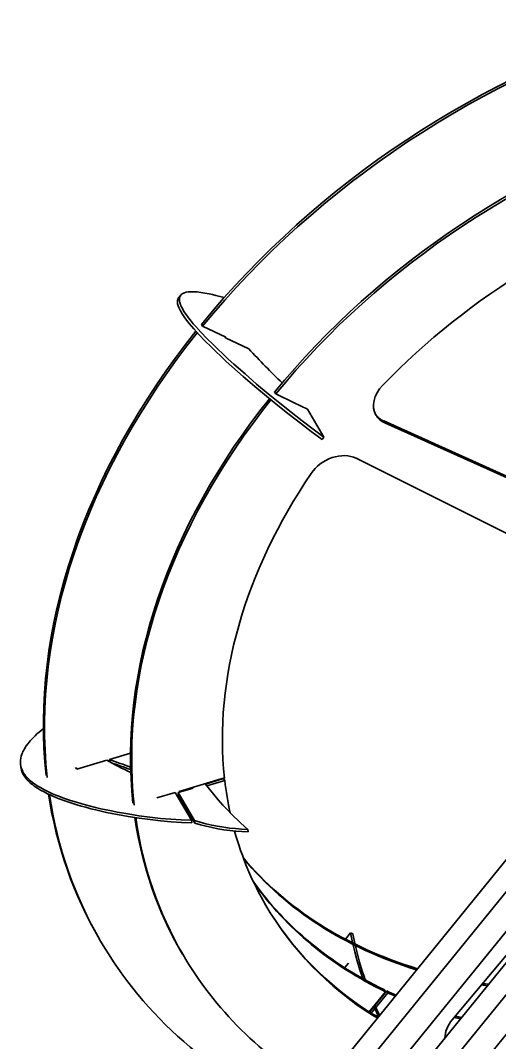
# Model space of a CAD drawing. Extents: x 95 to 1141, y 12 to 831.
# Drawn here: x 410.8 to 460.4, y 720.1 to 826 of the extents above; entities that cross this region are included whole.
import ezdxf

# ---------------------------------------------------------------- set-up
doc = ezdxf.new("R2010")
doc.units = 0

msp = doc.modelspace()

# ---------------------------------------------------------------- linework, layer by layer
at = {"color": 7, "lineweight": 35, "ltscale": 0.007941}
for p, q in [((427.19, 797.33), (427.39, 797.58)), ((442.04, 782.63), (442.24, 782.88))]:
    msp.add_line(p, q, dxfattribs=at)
at = {"color": 7, "lineweight": 35, "ltscale": 0.005589}
for p, q in [((429.66, 794.36), (429.54, 794.55)), ((437.24, 787.34), (437.13, 787.53)), ((431.96, 747.29), (431.84, 747.49)), ((427.59, 729.29), (427.48, 729.48)), ((448.64, 725.41), (448.53, 725.6)), ((448.88, 725.29), (448.77, 725.49))]:
    msp.add_line(p, q, dxfattribs=at)
at = {"color": 7, "lineweight": 35, "ltscale": 0.066771}
msp.add_line((429.66, 794.36), (432.07, 793.22), dxfattribs=at)
at = {"color": 7, "lineweight": 35, "ltscale": 0.002793}
msp.add_line((431.99, 793.25), (432.05, 793.16), dxfattribs=at)
at = {"color": 7, "lineweight": 35, "ltscale": 0.001249}
msp.add_line((432.04, 793.18), (432.07, 793.22), dxfattribs=at)
at = {"color": 7, "lineweight": 35, "ltscale": 0.066773}
msp.add_line((432.05, 793.16), (434.46, 792.01), dxfattribs=at)
at = {"color": 7, "lineweight": 35, "ltscale": 0.053417}
msp.add_line((437.24, 787.34), (439.17, 786.42), dxfattribs=at)
at = {"color": 7, "lineweight": 35, "ltscale": 0.040047}
msp.add_line((439.1, 786.46), (440.55, 785.77), dxfattribs=at)
at = {"color": 7, "lineweight": 35, "ltscale": 0.08384}
for p, q in [((440.55, 785.77), (442.24, 782.88)), ((426.81, 746.06), (428.5, 743.17)), ((427.16, 745.77), (428.85, 742.88))]:
    msp.add_line(p, q, dxfattribs=at)
at = {"color": 7, "lineweight": 13, "ltscale": 0.00559}
for p, q in [((448.55, 784.34), (448.44, 784.54)), ((447.26, 722.98), (447.15, 723.17))]:
    msp.add_line(p, q, dxfattribs=at)
at = {"color": 7, "lineweight": 35}
for p, q in [((481.96, 769.44), (448.44, 784.54)), ((482.07, 769.25), (448.55, 784.34)), ((478.13, 764.41), (445.57, 780.68)), ((466.2, 745.33), (432.62, 704.04)), ((467.82, 743.99), (431.3, 699.11)), ((470.15, 742.75), (433.71, 697.96)), ((472.11, 741.9), (452, 717.18)), ((471.89, 742.02), (455.55, 722.5)), ((473.97, 740.87), (453.51, 715.72)), ((476.3, 739.62), (439.98, 694.99))]:
    msp.add_line(p, q, dxfattribs=at)
at = {"color": 7, "lineweight": 35, "ltscale": 0.057073}
msp.add_line((422.19, 750.11), (420, 749.45), dxfattribs=at)
at = {"color": 7, "lineweight": 35, "ltscale": 0.00642}
for p, q in [((410.82, 748.72), (410.79, 748.98)), ((428.85, 742.88), (428.83, 743.13)), ((434.38, 741.97), (434.35, 742.23))]:
    msp.add_line(p, q, dxfattribs=at)
at = {"color": 7, "lineweight": 35, "ltscale": 0.0815}
msp.add_line((416.61, 748.46), (419.73, 749.39), dxfattribs=at)
at = {"color": 7, "lineweight": 35, "ltscale": 0.005809}
msp.add_line((420.03, 749.22), (420, 749.45), dxfattribs=at)
at = {"color": 7, "lineweight": 35, "ltscale": 0.00559}
for p, q in [((416.49, 748.65), (416.61, 748.46)), ((419.07, 730.66), (418.96, 730.85))]:
    msp.add_line(p, q, dxfattribs=at)
at = {"color": 7, "lineweight": 35, "ltscale": 0.002641}
msp.add_line((416.57, 748.52), (416.67, 748.55), dxfattribs=at)
at = {"color": 7, "lineweight": 35, "ltscale": 0.001757}
msp.add_line((416.67, 748.55), (416.68, 748.48), dxfattribs=at)
at = {"color": 7, "lineweight": 35, "ltscale": 0.122229}
msp.add_line((431.93, 747.55), (427.24, 746.15), dxfattribs=at)
at = {"color": 7, "lineweight": 35, "ltscale": 0.049432}
msp.add_line((429.95, 746.92), (431.84, 747.49), dxfattribs=at)
at = {"color": 7, "lineweight": 35, "ltscale": 0.048717}
msp.add_line((430.09, 746.74), (431.96, 747.29), dxfattribs=at)
at = {"color": 7, "lineweight": 35, "ltscale": 0.048878}
msp.add_line((424.93, 745.5), (426.81, 746.06), dxfattribs=at)
at = {"color": 7, "lineweight": 35, "ltscale": 0.040749}
msp.add_line((428.7, 746.49), (427.13, 746.03), dxfattribs=at)
at = {"color": 7, "lineweight": 35, "ltscale": 0.006422}
for p, q in [((427.16, 745.77), (427.13, 746.03)), ((428.53, 742.91), (428.5, 743.17))]:
    msp.add_line(p, q, dxfattribs=at)
at = {"color": 7, "lineweight": 35, "ltscale": 0.083842}
msp.add_line((427.13, 746.03), (428.83, 743.13), dxfattribs=at)
at = {"color": 7, "lineweight": 35, "ltscale": 0.002208}
msp.add_line((427.24, 746.15), (427.25, 746.06), dxfattribs=at)
at = {"color": 7, "lineweight": 35, "ltscale": 0.035361}
msp.add_line((427.25, 746.11), (428.6, 746.52), dxfattribs=at)
at = {"color": 7, "lineweight": 35, "ltscale": 0.000902937}
msp.add_line((428.6, 746.52), (428.6, 746.55), dxfattribs=at)
at = {"color": 7, "lineweight": 35, "ltscale": 0.002237}
msp.add_line((428.65, 746.57), (428.7, 746.49), dxfattribs=at)
at = {"color": 7, "lineweight": 35, "ltscale": 0.021331}
msp.add_line((445, 731.51), (444.47, 730.85), dxfattribs=at)
at = {"color": 7, "lineweight": 35, "ltscale": 0.006677}
msp.add_line((445.25, 731.4), (445, 731.51), dxfattribs=at)
at = {"color": 7, "lineweight": 35, "ltscale": 0.015156}
msp.add_line((444.77, 728.37), (444.39, 727.9), dxfattribs=at)
at = {"color": 7, "lineweight": 35, "ltscale": 0.071063}
msp.add_line((446.98, 723.28), (448.77, 725.49), dxfattribs=at)
at = {"color": 7, "lineweight": 35, "ltscale": 0.067647}
msp.add_line((448.64, 725.41), (446.93, 723.31), dxfattribs=at)
at = {"color": 7, "lineweight": 35, "ltscale": 0.068511}
msp.add_line((447.15, 723.17), (448.88, 725.29), dxfattribs=at)
at = {"color": 7, "lineweight": 35}
for points in [[(427.39, 797.58), (427.32, 797.48), (427.28, 797.37), (427.25, 797.25), (427.25, 797.12), (427.25, 797.03), (427.27, 796.94), (427.29, 796.83), (427.32, 796.72), (427.37, 796.6), (427.42, 796.47), (427.56, 796.19), (427.73, 795.89), (427.95, 795.58), (428.19, 795.24), (428.47, 794.89), (428.7, 794.61), (428.95, 794.32), (429.49, 793.73), (430.09, 793.1), (430.74, 792.46), (431.24, 791.97), (431.76, 791.49), (432.32, 790.96), (432.9, 790.43), (434.06, 789.41), (435.26, 788.37), (436.47, 787.36), (437.67, 786.38), (438.85, 785.44), (440, 784.54), (441.13, 783.69), (442.24, 782.88)], [(431.91, 797.33), (431.46, 797.45), (431.04, 797.55), (430.68, 797.64), (430.34, 797.71), (429.88, 797.8), (429.47, 797.86), (429.09, 797.91), (428.75, 797.93), (428.44, 797.93), (428.17, 797.91), (427.96, 797.88), (427.77, 797.83), (427.69, 797.8), (427.62, 797.76), (427.53, 797.71), (427.45, 797.65), (427.39, 797.58)], [(427.19, 797.33), (427.12, 797.23), (427.08, 797.13), (427.05, 797.01), (427.05, 796.88), (427.05, 796.79), (427.07, 796.69), (427.09, 796.59), (427.12, 796.47), (427.17, 796.35), (427.22, 796.22), (427.36, 795.94), (427.53, 795.65), (427.75, 795.33), (427.99, 794.99), (428.27, 794.64), (428.5, 794.36), (428.75, 794.08), (429.29, 793.48), (429.89, 792.86), (430.54, 792.21), (431.04, 791.73), (431.56, 791.24), (432.12, 790.71), (432.7, 790.19), (433.86, 789.16), (435.06, 788.13), (436.27, 787.12), (437.47, 786.14), (438.64, 785.2), (439.8, 784.3), (440.93, 783.44), (442.04, 782.63)], [(413.15, 752.67), (412.7, 752.29), (412.49, 752.11), (412.3, 751.92), (412.03, 751.65), (411.79, 751.39), (411.57, 751.13), (411.38, 750.87), (411.2, 750.58), (411.12, 750.44), (411.04, 750.3), (410.98, 750.16), (410.93, 750.03), (410.86, 749.81), (410.81, 749.6), (410.78, 749.39), (410.77, 749.18), (410.79, 748.98)], [(410.79, 748.98), (410.82, 748.79), (410.86, 748.61), (410.93, 748.43), (411.01, 748.25), (411.07, 748.13), (411.14, 748.02), (411.22, 747.91), (411.31, 747.79), (411.47, 747.61), (411.64, 747.43), (411.83, 747.25), (411.99, 747.12), (412.16, 746.99), (412.33, 746.87), (412.52, 746.75), (412.84, 746.55), (413.19, 746.36), (413.55, 746.17), (413.83, 746.04), (414.11, 745.92), (414.43, 745.78), (414.77, 745.65), (415.35, 745.43), (415.96, 745.23), (416.58, 745.03), (417.05, 744.89), (417.52, 744.76), (418.03, 744.63), (418.55, 744.5), (419.1, 744.37), (419.66, 744.25), (420.23, 744.13), (420.8, 744.02), (421.93, 743.82), (423.06, 743.64), (424.18, 743.49), (425.28, 743.37), (426.37, 743.28), (427.44, 743.21), (428.5, 743.17)], [(410.82, 748.72), (410.85, 748.54), (410.89, 748.35), (410.96, 748.17), (411.04, 747.99), (411.1, 747.88), (411.17, 747.77), (411.25, 747.65), (411.34, 747.54), (411.49, 747.35), (411.67, 747.17), (411.86, 746.99), (412.02, 746.87), (412.18, 746.74), (412.36, 746.61), (412.55, 746.49), (412.87, 746.29), (413.22, 746.1), (413.58, 745.91), (413.86, 745.79), (414.14, 745.66), (414.46, 745.52), (414.8, 745.39), (415.38, 745.18), (415.99, 744.97), (416.61, 744.77), (417.08, 744.64), (417.55, 744.51), (418.06, 744.37), (418.58, 744.25), (419.13, 744.12), (419.69, 743.99), (420.26, 743.88), (420.83, 743.76), (421.96, 743.56), (423.09, 743.39), (424.21, 743.24), (425.31, 743.12), (426.4, 743.02), (427.47, 742.95), (428.53, 742.91)], [(429.93, 746.95), (430.36, 746.39), (430.81, 745.84), (431.28, 745.29), (431.77, 744.74), (432.28, 744.2), (432.6, 743.87), (432.94, 743.54), (433.28, 743.21), (433.63, 742.88), (434.35, 742.23)], [(428.83, 743.13), (429.41, 742.96), (430, 742.8), (430.61, 742.66), (431.22, 742.55), (431.85, 742.45), (432.46, 742.36), (433.08, 742.3), (433.71, 742.26), (434.35, 742.23)], [(428.85, 742.88), (429.44, 742.7), (430.03, 742.55), (430.64, 742.41), (431.25, 742.29), (431.87, 742.19), (432.49, 742.11), (433.11, 742.05), (433.74, 742), (434.38, 741.97)], [(445, 731.51), (445.21, 730.52), (445.44, 729.55), (445.7, 728.6), (445.97, 727.68), (446.26, 726.78)], [(445.25, 731.4), (445.46, 730.4), (445.69, 729.43), (445.94, 728.47), (446.21, 727.55), (446.36, 727.09), (446.51, 726.64)]]:
    msp.add_lwpolyline(points, dxfattribs=at)
for centre, radius, start, end in [((490.26, 843.05), 75.62, 222.4482, 226.1906), ((432.36, 771.2), 25.2, 239.93, 246.2646), ((606.05, 1269.3), 552.13, 250.3079, 250.55), ((606.1, 1269.1), 552.2, 250.3201, 250.5476), ((472.55, 735.35), 27.64, 204.5042, 206.8413), ((473.11, 735.38), 28, 203.9217, 206.3099)]:
    msp.add_arc(centre, radius, start, end, dxfattribs=at)
for centre, major_axis, start_param, end_param in [((483.73, 768.66), (64.77, 37.81), 1.256558, 2.037512), ((483.85, 768.47), (64.77, 37.81), 1.256558, 2.037512), ((486.49, 763.93), (59.01, 34.45), 1.256775, 2.037295), ((486.61, 763.74), (59.01, 34.45), 1.256775, 2.037295), ((486.61, 763.74), (50.38, 29.41), 1.257193, 1.93384), ((483.73, 768.66), (64.77, 37.81), 2.050431, 2.82291), ((483.85, 768.47), (64.77, 37.81), 2.049765, 2.82291), ((450.51, 786.83), (2.88, 1.68), 1.93384, 3.14158), ((486.49, 763.93), (59.01, 34.45), 2.050671, 2.822693), ((486.61, 763.74), (59.01, 34.45), 2.049476, 2.822693), ((450.4, 787.02), (2.88, 1.68), 3.186853, 3.627984), ((450.51, 786.83), (2.88, 1.68), 3.14158, 3.627984), ((443.52, 778.23), (2.88, 1.68), 0.451484, 2.145628), ((486.61, 763.74), (50.38, 29.41), 2.145628, 2.822275), ((483.84, 768.47), (50.38, 29.41), 2.942863, 2.943672), ((486.61, 763.74), (50.38, 29.41), 2.827989, 2.903699), ((483.73, 768.66), (64.77, 37.81), 2.857015, 3.141639), ((483.85, 768.47), (64.77, 37.81), 2.854355, 3.141639), ((486.49, 763.93), (59.01, 34.45), 2.851279, 3.1416), ((486.61, 763.74), (59.01, 34.45), 2.847809, 3.1416), ((486.61, 763.74), (50.38, 29.41), 2.948277, 3.141521), ((481.08, 773.2), (50.38, 29.41), 3.268535, 3.744144), ((481.2, 773.01), (50.38, 29.41), 3.26593, 3.739494), ((483.73, 768.66), (50.38, 29.41), 3.207609, 3.607677), ((483.84, 768.47), (50.38, 29.41), 3.205022, 3.607677), ((486.49, 763.93), (50.38, 29.41), 3.144175, 3.504636), ((486.61, 763.74), (50.38, 29.41), 3.141521, 3.504636), ((483.85, 768.47), (64.77, 37.81), 3.141639, 3.6263), ((486.61, 763.74), (59.01, 34.45), 3.1416, 3.531352), ((483.73, 768.66), (50.38, 29.41), 3.613391, 3.635426), ((481.2, 773.01), (50.38, 29.41), 3.878997, 3.891386), ((481.08, 773.2), (50.38, 29.41), 3.883847, 3.896187), ((483.84, 768.47), (50.38, 29.41), 3.613391, 3.630821), ((449.39, 725.5), (2.88, 1.68), 3.504636, 3.815154), ((449.51, 725.31), (2.88, 1.68), 3.504636, 3.733386), ((457.92, 721.31), (2.88, 1.68), 2.022281, 2.738794), ((483.84, 768.47), (50.38, 29.41), 3.766736, 3.780204), ((483.73, 768.66), (50.38, 29.41), 3.771458, 3.784883)]:
    msp.add_ellipse(centre, major_axis=major_axis, ratio=0.741704, start_param=start_param, end_param=end_param, dxfattribs=at)

doc.saveas('drawing.dxf')
